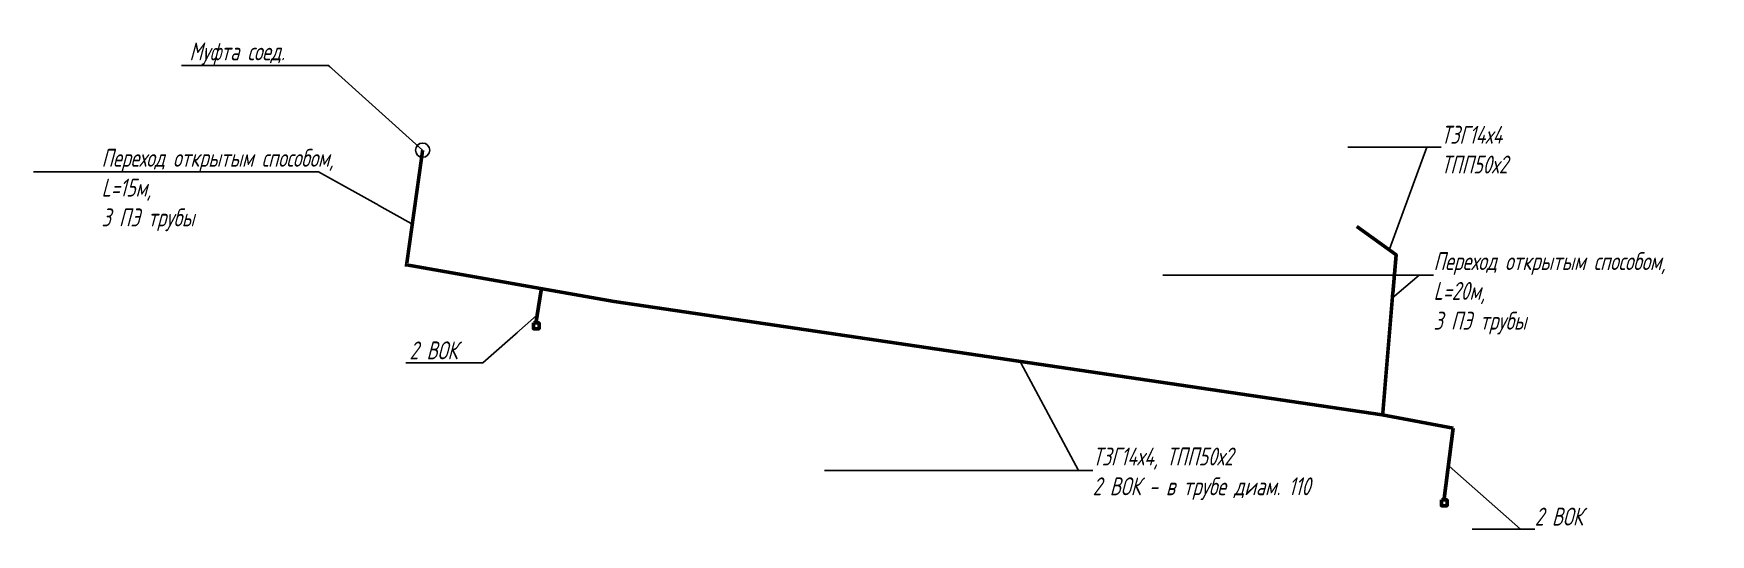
# Model space of a CAD drawing. Extents: x 13508 to 13742, y 7527 to 7597.
import ezdxf
from ezdxf import colors
from ezdxf.entities.mleader import LeaderData, LeaderLine
from ezdxf.math import Vec2, Vec3

# ---------------------------------------------------------------- set-up
doc = ezdxf.new("R2010")
doc.units = 0
doc.linetypes.add('_ИИ_Подольск_ЮОП$0$DASHEDX2', pattern=[1.5, 1, -0.5])
for name, color, linetype, lineweight in [('МГТ СС', 3, 'Continuous', 50), ('МГТ_СС_текст', 7, 'Continuous', 35), ('МГТСС', 3, 'Continuous', 100)]:
    doc.layers.add(name, color=color, linetype=linetype, lineweight=lineweight)
doc.styles.get("Standard").update_dxf_attribs({"font": 'txt.shx'})
doc.styles.add('СПДС_2.5', font='spds.shx', dxfattribs={"width": 0.9, "oblique": 15, "height": 2.5})
doc.linetypes.add('кабель в грунте 1', pattern='A,12,["///",Standard,S=0,R=0,X=-2.5,Y=0.7],0', length=12)

# ---------------------------------------------------------------- blocks, each defined once
blk = doc.blocks.new('_None')

msp = doc.modelspace()

# ---------------------------------------------------------------- linework, layer by layer
at = {"layer": 'МГТ СС', "linetype": '_ИИ_Подольск_ЮОП$0$DASHEDX2', "lineweight": -2, "ltscale": 3, "const_width": 0.5}
for points in [[(13559.85, 7565.09), (13559.84, 7565.09), (13562.09, 7581.15)], [(13696.44, 7544.11), (13696.5, 7544.1), (13697.91, 7561.08)]]:
    msp.add_lwpolyline(points, dxfattribs=at)
at = {"layer": 'МГТ СС', "linetype": 'кабель в грунте 1', "lineweight": 50, "flags": 128}
for points in [[(13692.9, 7570.47), (13698.37, 7566.52), (13697.91, 7561.08)], [(13559.85, 7565.09), (13588.91, 7559.98), (13696.44, 7544.11)], [(13577.93, 7556.91), (13578.68, 7561.58)], [(13706.39, 7542.23), (13696.44, 7544.11)], [(13705.13, 7532.38), (13706.39, 7542.23)]]:
    msp.add_lwpolyline(points, dxfattribs=at)

# ---------------------------------------------------------------- next in the draw order: leaders
at = {"layer": 'МГТ_СС_текст'}
ml = msp.add_multileader_mtext('Standard', dxfattribs=at)
ml.set_content('ТЗГ14х4\\PТПП50х2', color=256, style='СПДС_2.5')
ml.set_leader_properties()
ml.set_arrow_properties(name='NONE')
ml.build(insert=Vec2(0, 0))
ml.multileader.update_dxf_attribs({"text_left_attachment_type": 6, "text_right_attachment_type": 6, "dogleg_length": 2, "arrow_head_size": 2.5})
ctx = ml.context
ctx.base_point, ctx.char_height, ctx.arrow_head_size, ctx.landing_gap_size, ctx.plane_origin = Vec3(13704.68, 7581.56), 2.5, 2.5, 0, Vec3(13733.57, 7640.63)
ctx.left_attachment, ctx.right_attachment = 6, 6
notes = []
notes.append((ctx, [(1, (1, 1, 0), (13702.68, 7581.56), (1, 0), 2, [(0, [(13697.47, 7567.29)], 0, [])])]))
ctx.mtext.insert, ctx.mtext.width, ctx.mtext.defined_height, ctx.mtext.flow_direction = Vec3(13704.68, 7584.56), 14.0895, 2.85, 5
ctx.mtext.has_bg_fill, ctx.mtext.bg_color, ctx.mtext.bg_scale_factor, ctx.mtext.bg_transparency, ctx.mtext.use_window_bg_color = 1, -1027028792, 1.5, 0, 1
ml = msp.add_multileader_mtext('Standard', dxfattribs=at)
ml.set_content('Переход открытым способом, L=15м,\\P3 ПЭ трубы', color=256, style='СПДС_2.5')
ml.set_leader_properties()
ml.set_arrow_properties(name='NONE')
ml.build(insert=Vec2(0, 0))
ml.multileader.update_dxf_attribs({"text_left_attachment_type": 6, "text_right_attachment_type": 6, "dogleg_length": 2, "arrow_head_size": 2.5})
ctx = ml.context
ctx.base_point, ctx.char_height, ctx.arrow_head_size, ctx.landing_gap_size, ctx.plane_origin = Vec3(13517.14, 7578.13), 2.5, 2.5, 0, Vec3(13543.28, 7637.2)
ctx.left_attachment, ctx.right_attachment = 6, 6
notes.append((ctx, [(0, (1, 1, 0), (13547.51, 7578.13), (-1, 0), 2, [(0, [(13560.48, 7570.89)], 0, [])])]))
ctx.mtext.insert, ctx.mtext.width, ctx.mtext.defined_height, ctx.mtext.flow_direction = Vec3(13517.14, 7581.33), 37.5181, 2.85, 5
ctx.mtext.has_bg_fill, ctx.mtext.bg_color, ctx.mtext.bg_scale_factor, ctx.mtext.bg_transparency, ctx.mtext.use_window_bg_color = 1, -1027028792, 1.5, 0, 1
ml = msp.add_multileader_mtext('Standard', dxfattribs=at)
ml.set_content('2 ВОК', color=256, style='СПДС_2.5')
ml.set_leader_properties()
ml.set_arrow_properties(name='NONE')
ml.build(insert=Vec2(0, 0))
ml.multileader.update_dxf_attribs({"text_left_attachment_type": 6, "text_right_attachment_type": 6, "dogleg_length": 2, "arrow_head_size": 2.5})
ctx = ml.context
ctx.base_point, ctx.char_height, ctx.arrow_head_size, ctx.landing_gap_size, ctx.plane_origin = Vec3(13560.24, 7551.38, 138.5), 2.5, 2.5, 0, Vec3(13589.12, 7610.45, 138.5)
ctx.left_attachment, ctx.right_attachment = 6, 6
notes.append((ctx, [(0, (1, 1, 0), (13570.5, 7551.38, 138.5), (-1, 0), 2, [(0, [(13578.04, 7558.02, 138.5)], 0, [])])]))
ctx.mtext.insert, ctx.mtext.width, ctx.mtext.defined_height, ctx.mtext.flow_direction = Vec3(13560.24, 7554.38, 138.5), 14.0895, 2.85, 5
ctx.mtext.has_bg_fill, ctx.mtext.bg_color, ctx.mtext.bg_scale_factor, ctx.mtext.bg_transparency, ctx.mtext.use_window_bg_color = 1, -1027028792, 1.5, 0, 1
ml = msp.add_multileader_mtext('Standard', dxfattribs=at)
ml.set_content('ТЗГ14х4, ТПП50х2\\P2 ВОК - в трубе диам. 110', color=256, style='СПДС_2.5')
ml.set_leader_properties()
ml.set_arrow_properties(name='NONE')
ml.build(insert=Vec2(0, 0))
ml.multileader.update_dxf_attribs({"text_left_attachment_type": 6, "text_right_attachment_type": 6, "dogleg_length": 2, "arrow_head_size": 2.5})
ctx = ml.context
ctx.base_point, ctx.char_height, ctx.arrow_head_size, ctx.landing_gap_size, ctx.plane_origin = Vec3(13655.9, 7536.31, 138.5), 2.5, 2.5, 0, Vec3(13684.78, 7595.39, 138.5)
ctx.left_attachment, ctx.right_attachment = 6, 6
notes.append((ctx, [(1, (1, 1, 0), (13653.9, 7536.31, 138.5), (1, 0), 2, [(0, [(13645.82, 7551.4, 138.5)], 0, [])])]))
ctx.mtext.insert, ctx.mtext.width, ctx.mtext.defined_height, ctx.mtext.flow_direction = Vec3(13655.9, 7539.52, 138.5), 39.4982, 2.85, 5
ctx.mtext.has_bg_fill, ctx.mtext.bg_color, ctx.mtext.bg_scale_factor, ctx.mtext.bg_transparency, ctx.mtext.use_window_bg_color = 1, -1027028792, 1.5, 0, 1
ml = msp.add_multileader_mtext('Standard', dxfattribs=at)
ml.set_content('2 ВОК', color=256, style='СПДС_2.5')
ml.set_leader_properties()
ml.set_arrow_properties(name='NONE')
ml.build(insert=Vec2(0, 0))
ml.multileader.update_dxf_attribs({"text_left_attachment_type": 6, "text_right_attachment_type": 6, "dogleg_length": 2, "arrow_head_size": 2.5})
ctx = ml.context
ctx.base_point, ctx.char_height, ctx.arrow_head_size, ctx.landing_gap_size, ctx.plane_origin = Vec3(13717.8, 7528.11, 138.5), 2.5, 2.5, 0, Vec3(13746.69, 7587.18, 138.5)
ctx.left_attachment, ctx.right_attachment = 6, 6
notes.append((ctx, [(1, (1, 1, 0), (13715.8, 7528.11, 138.5), (1, 0), 2, [(0, [(13705.81, 7536.92, 138.5)], 0, [])])]))
ctx.mtext.insert, ctx.mtext.width, ctx.mtext.defined_height, ctx.mtext.flow_direction = Vec3(13717.8, 7531.11, 138.5), 14.0895, 2.85, 5
ctx.mtext.has_bg_fill, ctx.mtext.bg_color, ctx.mtext.bg_scale_factor, ctx.mtext.bg_transparency, ctx.mtext.use_window_bg_color = 1, -1027028792, 1.5, 0, 1
for ctx, leaders in notes:
    for number, flags, end, landing, length, lines in leaders:
        leader = LeaderData()
        leader.index, (leader.has_last_leader_line, leader.has_dogleg_vector, leader.attachment_direction) = number, flags
        leader.last_leader_point, leader.dogleg_vector, leader.dogleg_length = Vec3(end), Vec3(landing), length
        for number, points, colour, breaks in lines:
            line = LeaderLine()
            line.index, line.vertices, line.color, line.breaks = number, Vec3.list(points), colors.encode_raw_color(colour), breaks
            leader.lines.append(line)
        ctx.leaders.append(leader)

# ---------------------------------------------------------------- next in the draw order: linework, layer by layer
at = {"layer": 'МГТ СС', "color": 18, "true_color": 0x000000}
for points in [[(13577.61, 7556.98), (13578.4, 7556.98), (13578.4, 7556.16), (13577.61, 7556.16)], [(13704.73, 7532.19), (13705.51, 7532.19), (13705.51, 7531.37), (13704.73, 7531.37)]]:
    msp.add_lwpolyline(points, close=True, dxfattribs=at)
at = {"layer": 'МГТСС', "color": 7, "lineweight": 25}
msp.add_circle((13562.09, 7581.15), 0.995, dxfattribs=at)

# ---------------------------------------------------------------- next in the draw order: leaders
at = {"layer": 'МГТ_СС_текст'}
ml = msp.add_multileader_mtext('Standard', dxfattribs=at)
ml.set_content('Переход открытым способом, L=20м,\\P3 ПЭ трубы', color=256, style='СПДС_2.5')
ml.set_leader_properties()
ml.set_arrow_properties(name='NONE')
ml.build(insert=Vec2(0, 0))
ml.multileader.update_dxf_attribs({"text_left_attachment_type": 6, "text_right_attachment_type": 6, "dogleg_length": 2, "arrow_head_size": 2.5})
ctx = ml.context
ctx.base_point, ctx.char_height, ctx.arrow_head_size, ctx.landing_gap_size, ctx.plane_origin = Vec3(13703.63, 7563.67), 2.5, 2.5, 0, Vec3(13732.51, 7622.74)
ctx.left_attachment, ctx.right_attachment = 6, 6
notes = []
notes.append((ctx, [(1, (1, 1, 0), (13701.63, 7563.67), (1, 0), 2, [(0, [(13697.89, 7560.48)], 0, [])])]))
ctx.mtext.insert, ctx.mtext.width, ctx.mtext.defined_height, ctx.mtext.flow_direction = Vec3(13703.63, 7566.87), 37.5181, 2.85, 5
ctx.mtext.has_bg_fill, ctx.mtext.bg_color, ctx.mtext.bg_scale_factor, ctx.mtext.bg_transparency, ctx.mtext.use_window_bg_color = 1, -1027028792, 1.5, 0, 1
for ctx, leaders in notes:
    for number, flags, end, landing, length, lines in leaders:
        leader = LeaderData()
        leader.index, (leader.has_last_leader_line, leader.has_dogleg_vector, leader.attachment_direction) = number, flags
        leader.last_leader_point, leader.dogleg_vector, leader.dogleg_length = Vec3(end), Vec3(landing), length
        for number, points, colour, breaks in lines:
            line = LeaderLine()
            line.index, line.vertices, line.color, line.breaks = number, Vec3.list(points), colors.encode_raw_color(colour), breaks
            leader.lines.append(line)
        ctx.leaders.append(leader)

# ---------------------------------------------------------------- next in the draw order: leaders
ml = msp.add_multileader_mtext('Standard', dxfattribs=at)
ml.set_content('Муфта соед.', color=256, style='СПДС_2.5')
ml.set_leader_properties()
ml.set_arrow_properties(name='NONE')
ml.build(insert=Vec2(0, 0))
ml.multileader.update_dxf_attribs({"text_left_attachment_type": 6, "text_right_attachment_type": 6, "dogleg_length": 2, "arrow_head_size": 2.5})
ctx = ml.context
ctx.base_point, ctx.char_height, ctx.arrow_head_size, ctx.landing_gap_size, ctx.plane_origin = Vec3(13529.44, 7593.03), 2.5, 2.5, 0, Vec3(13544.68, 7652.1)
ctx.left_attachment, ctx.right_attachment = 6, 6
notes = []
notes.append((ctx, [(0, (1, 1, 0), (13548.91, 7593.03), (-1, 0), 2, [(0, [(13562.09, 7581.15)], 0, [])])]))
ctx.mtext.insert, ctx.mtext.width, ctx.mtext.defined_height, ctx.mtext.flow_direction = Vec3(13529.44, 7596.23), 18.4646, 2.85, 5
ctx.mtext.has_bg_fill, ctx.mtext.bg_color, ctx.mtext.bg_scale_factor, ctx.mtext.bg_transparency, ctx.mtext.use_window_bg_color = 1, -1027028792, 1.5, 0, 1
for ctx, leaders in notes:
    for number, flags, end, landing, length, lines in leaders:
        leader = LeaderData()
        leader.index, (leader.has_last_leader_line, leader.has_dogleg_vector, leader.attachment_direction) = number, flags
        leader.last_leader_point, leader.dogleg_vector, leader.dogleg_length = Vec3(end), Vec3(landing), length
        for number, points, colour, breaks in lines:
            line = LeaderLine()
            line.index, line.vertices, line.color, line.breaks = number, Vec3.list(points), colors.encode_raw_color(colour), breaks
            leader.lines.append(line)
        ctx.leaders.append(leader)

doc.saveas('drawing.dxf')
